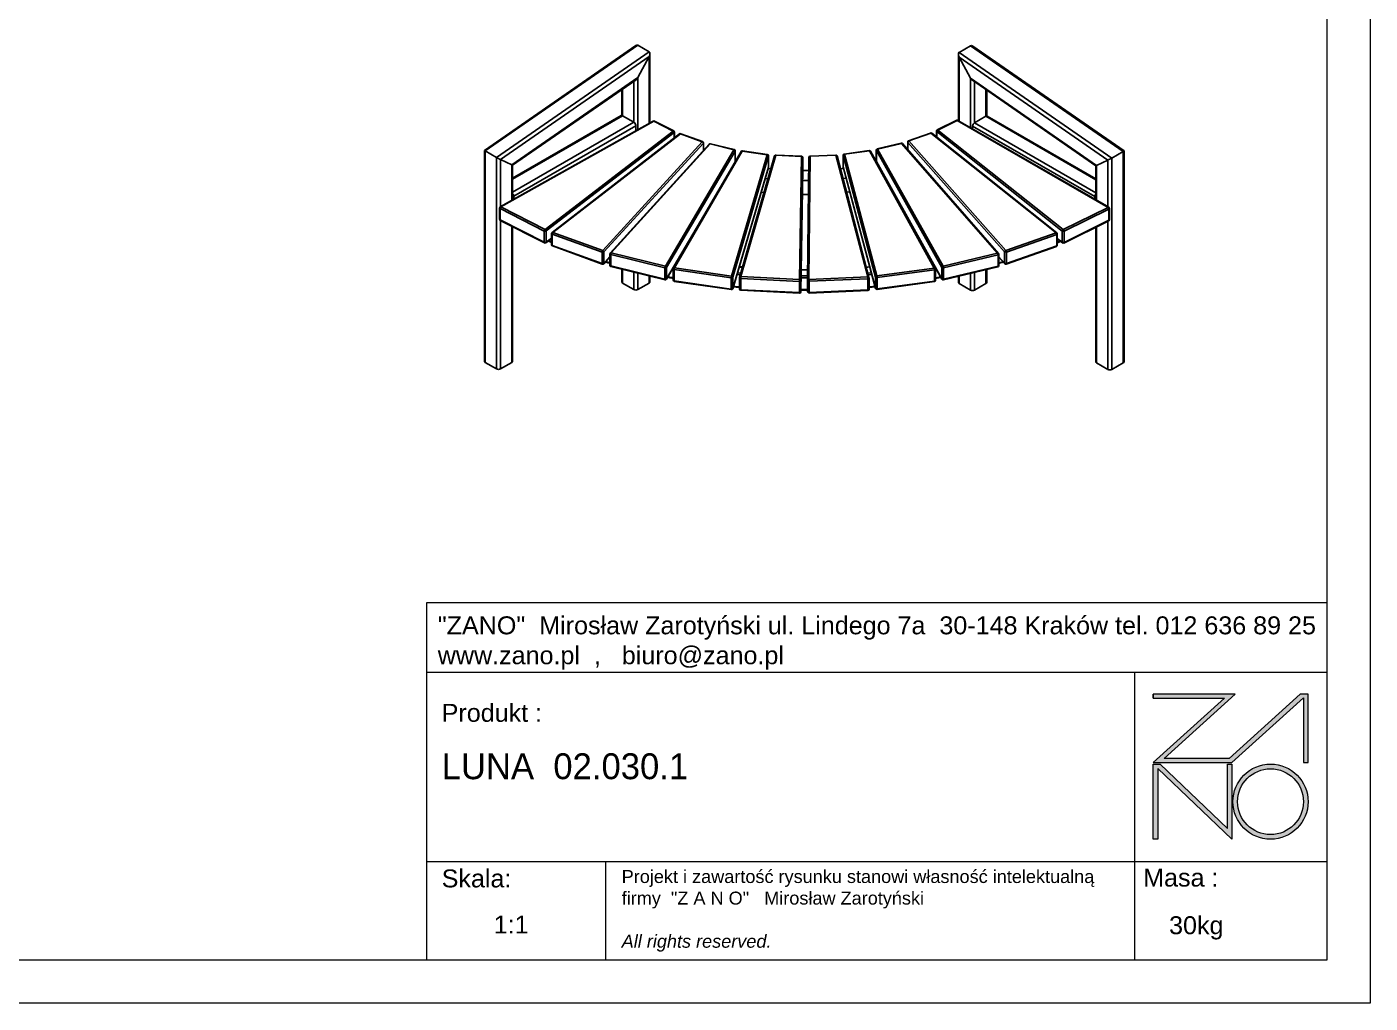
# Model space of a CAD drawing. Header units: millimetres. Extents: x -375 to 5565, y -767 to 3433.
# Drawn here: x 2454 to 5565, y -767 to 1496 of the extents above; entities that cross this region are included whole.
import ezdxf

# ---------------------------------------------------------------- set-up
doc = ezdxf.new("R2010")
doc.units = ezdxf.units.MM
doc.layers.add('tabelka', color=155, linetype='Continuous')

# ---------------------------------------------------------------- blocks, each defined once
blk = doc.blocks.new('zano')
at = {"layer": 'Defpoints', "lineweight": 5}
for points in [[(6270.2, 3716.2), (6270.2, 3707.4), (6434.8, 3707.4), (6270.2, 3558.4), (6452.4, 3558.4), (6617.9, 3708.2), (6617.9, 3558.4), (6628.6, 3558.4), (6628.6, 3716.2), (6610.7, 3716.2), (6446.1, 3567.2), (6295.4, 3567.2), (6459.9, 3716.2), (6270.2, 3716.2), (6270.2, 3707.4)], [(6270.2, 3554.4), (6286.2, 3554.4), (6441.7, 3405.6), (6441.7, 3554.4), (6452.4, 3554.4), (6452.4, 3380.5), (6281, 3544.6), (6281, 3380.5), (6270.2, 3380.5)]]:
    blk.add_hatch(color=251, dxfattribs=at).paths.add_polyline_path(points)
h = blk.add_hatch(color=251, dxfattribs=at)
h.paths.add_polyline_path([(6454.7, 3467.4, 1), (6628.6, 3467.4, 1)])
h.paths.add_polyline_path([(6617.9, 3467.4, -1), (6465.4, 3467.4, -1)], flags=16)
at = {"layer": 'Defpoints', "color": 251, "lineweight": 5}
blk.add_lwpolyline([(6434.8, 3707.4), (6270.2, 3558.4), (6452.4, 3558.4), (6617.9, 3708.2), (6617.9, 3558.4), (6628.6, 3558.4), (6628.6, 3716.2), (6610.7, 3716.2), (6446.1, 3567.2), (6295.4, 3567.2), (6459.9, 3716.2), (6270.2, 3716.2), (6270.2, 3707.4), (6432.1, 3707.4)], dxfattribs=at)
for points in [[(6270.2, 3716.2), (6270.2, 3707.4), (6434.8, 3707.4), (6270.2, 3558.4), (6452.4, 3558.4), (6617.9, 3708.2), (6617.9, 3558.4), (6628.6, 3558.4), (6628.6, 3716.2), (6610.7, 3716.2), (6446.1, 3567.2), (6295.4, 3567.2), (6459.9, 3716.2), (6270.2, 3716.2), (6270.2, 3707.4)], [(6270.2, 3554.4), (6286.2, 3554.4), (6441.7, 3405.6), (6441.7, 3554.4), (6452.4, 3554.4), (6452.4, 3380.5), (6281, 3544.6), (6281, 3380.5), (6270.2, 3380.5)]]:
    blk.add_lwpolyline(points, close=True, dxfattribs=at)
for radius in [87, 76.3]:
    blk.add_circle((6541.7, 3467.4), radius, dxfattribs=at)
blk = doc.blocks.new('TABELA')
at = {"layer": 'tabelka', "lineweight": 5}
for p, q in [((4587.4, 3929.4), (6672.4, 3929.4)), ((4587.4, 3767.6), (4587.4, 3929.4)), ((4587.4, 3929.4), (6672.4, 3929.4)), ((6226.5, 3767.6), (6226.5, 3329)), ((4587.4, 3329), (6672.4, 3329)), ((5001.6, 3329), (5001.6, 3100.4)), ((6226.5, 3329), (6226.5, 3100.4))]:
    blk.add_line(p, q, dxfattribs=at)
blk.add_lwpolyline([(4587.4, 3767.6), (6672.4, 3767.6), (6672.4, 3100.4), (4587.4, 3100.4)], close=True, dxfattribs=at)
blk.add_blockref('zano', (0, 0))
at = {"layer": 'tabelka', "lineweight": 5, "attachment_point": 1}
for s, insert, char_height, width in [('{\\fArial|b0|i0|c238|p34;"ZANO"  Mirosław Zarotyński ul. Lindego 7a  30-148 Kraków tel. 012 636 89 25\\Pwww.zano.pl  ,   biuro@zano.pl}', (4613, 3896.9), 41.595, 2040.38), ('{\\fArial|b0|i0|c238|p34;Produkt : }', (4622, 3694.1), 41.595, 265.273), ('{\\fCentury Gothic|b0|i0|c238|p34;LUNA  02.030.1 }', (4622, 3579.5), 60, 713.135), ('{\\fArial|b0|i0|c238|p34;Skala: }', (4622, 3310.3), 41.595, 191.675), ('{\\fArial|b0|i0|c238|p34;Masa :}', (6246.7, 3312.2), 41.595, 200.457), ('{\\fArial|b0|i0|c238|p34;1:1}', (4742.5, 3203.5), 41.595, 42.482), ('{\\fArial|b0|i0|c238|p34;30kg}', (6306.7, 3201.8), 41.595, 42.482)]:
    blk.add_mtext(s, dxfattribs=dict(at, insert=insert, char_height=char_height, width=width))
at = {"layer": 'tabelka', "color": 1, "lineweight": 5, "insert": (5038.9, 3308.9), "char_height": 30, "width": 1186.12, "attachment_point": 1}
blk.add_mtext('{\\fArial|b0|i0|c0|p34;Projekt i zawartość rysunku stanowi własność intelektualną firmy \\fArial|b0|i0|c238|p34; "Z A N O"   Mirosław Zarotyński\\fArial|b0|i1|c238|p34;\\P\\PAll rights reserved.}', dxfattribs=at)
blk = doc.blocks.new('izometria')
for p, q in [((110.8, -1225.1), (-239.8, -1468)), ((-238, -1469.3), (115.6, -1224.3)), ((-211.6, -1484.4), (141.9, -1239.5)), ((141.9, -1239.5), (115.6, -1224.3)), ((143.8, -1404.3), (143.8, -1243.8)), ((886.3, -1225.5), (860, -1240.7)), ((1213.6, -1485.6), (860, -1240.7)), ((1239.9, -1470.4), (886.3, -1225.5)), ((1241.8, -1469.2), (891.2, -1226.3)), ((-202.6, -1489.2), (141.9, -1250.5)), ((115.6, -1299.3), (141.9, -1250.5)), ((141.9, -1250.5), (141.9, -1405.4)), ((858.2, -1245), (858.2, -1398.9)), ((860, -1251.7), (886.3, -1300.4)), ((1204.5, -1490.3), (860, -1251.7)), ((860, -1251.7), (860, -1400)), ((-176.3, -1501.5), (115.6, -1299.3)), ((-174.4, -1502.2), (111.4, -1304.2)), ((115.6, -1299.3), (115.6, -1420.1)), ((1178.2, -1502.6), (886.3, -1300.4)), ((886.3, -1300.4), (886.3, -1415.2)), ((890.6, -1305.4), (1176.4, -1503.4)), ((78.4, -1327.1), (78.4, -1387)), ((80.2, -1325.8), (80.2, -1387.6)), ((106.6, -1307.6), (106.6, -1402.8)), ((895.4, -1308.7), (895.4, -1404)), ((921.7, -1326.9), (921.7, -1388.8)), ((923.6, -1388.2), (923.6, -1328.2)), ((77, -1387.3), (-174.4, -1532.5)), ((-174.4, -1534.6), (80.2, -1387.6)), ((80.2, -1387.6), (106.6, -1402.8)), ((854.2, -1398.2), (808.9, -1420.6)), ((855.5, -1398.4), (810.2, -1420.8)), ((1204.8, -1600.1), (855.5, -1398.4)), ((1206.3, -1599.9), (857, -1398.3)), ((895.4, -1404), (921.7, -1388.8)), ((1176.4, -1535.8), (921.7, -1388.8)), ((1176.4, -1533.6), (924.9, -1388.5)), ((151.3, -1400.1), (-203, -1598.8)), ((152.8, -1400.3), (-201.5, -1599)), ((-174.4, -1565), (106.6, -1402.8)), ((-171.8, -1573.9), (111.1, -1410.7)), ((-99.1, -1651.1), (197.5, -1423)), ((199.9, -1426.5), (-96.7, -1654.6)), ((212.4, -1429.6), (-83, -1658.2)), ((214.3, -1429.5), (-81.1, -1658.1)), ((111.1, -1410.7), (111.1, -1422.7)), ((197.5, -1423), (152.8, -1400.3)), ((198.9, -1422.8), (154.1, -1400.1)), ((199.9, -1439.3), (199.9, -1426.5)), ((200.5, -1438.8), (200.5, -1425.5)), ((264.7, -1447.9), (214.3, -1429.5)), ((265.7, -1447.6), (215.3, -1429.2)), ((793.5, -1427.7), (742.6, -1445.7)), ((794.5, -1428.1), (743.6, -1446.1)), ((1084.2, -1659.1), (794.5, -1428.1)), ((1086, -1659.2), (796.4, -1428.2)), ((807.2, -1423.2), (807.2, -1436.8)), ((1098.7, -1654.8), (807.8, -1424.3)), ((807.8, -1424.3), (807.8, -1437.3)), ((810.2, -1420.8), (1101.1, -1651.3)), ((1173.7, -1575.1), (890.9, -1411.8)), ((890.9, -1411.8), (890.9, -1417.8)), ((1176.4, -1566.2), (895.4, -1404)), ((34.3, -1700.2), (264.7, -1447.9)), ((267.4, -1451.2), (37, -1703.4)), ((280.8, -1453.3), (51.7, -1705.9)), ((283, -1452.8), (54, -1705.5)), ((267.4, -1468.1), (267.4, -1451.2)), ((267.7, -1467.7), (267.7, -1450.4)), ((337.8, -1466.4), (283, -1452.8)), ((338.6, -1465.9), (283.7, -1452.4)), ((725.4, -1451.4), (670.2, -1464.5)), ((726.1, -1451.8), (670.9, -1464.9)), ((948.8, -1706.4), (726.1, -1451.8)), ((951.1, -1706.8), (728.3, -1452.3)), ((740.6, -1448.5), (740.6, -1466.3)), ((965, -1703.4), (740.9, -1449.3)), ((740.9, -1449.3), (740.9, -1466.7)), ((743.6, -1446.1), (967.7, -1700.2)), ((-239.8, -1468), (-239.8, -1956.6)), ((-238, -1469.3), (-211.6, -1484.4)), ((-238, -1959.2), (-238, -1469.3)), ((-211.6, -1974.4), (-211.6, -1484.4)), ((-202.6, -1489.2), (-176.3, -1501.5)), ((-202.6, -1598.6), (-202.6, -1489.2)), ((179.5, -1736.5), (337.8, -1466.4)), ((340.7, -1469.4), (182.3, -1739.5)), ((354.7, -1470.5), (197.7, -1740.9)), ((357.3, -1469.5), (200.3, -1739.9)), ((332.7, -1759.1), (415.1, -1477.9)), ((418.1, -1480.6), (335.7, -1761.8)), ((340.7, -1494.5), (340.7, -1469.4)), ((340.8, -1494.3), (340.8, -1468.8)), ((432.3, -1480.9), (351.4, -1762.2)), ((435.2, -1479.2), (354.3, -1760.6)), ((415.1, -1477.9), (357.3, -1469.5)), ((415.5, -1477.4), (357.7, -1469)), ((418.1, -1506.5), (418.1, -1480.3)), ((418.1, -1480.6), (418.1, -1480.3)), ((418.1, -1506.8), (418.1, -1480.6)), ((494.6, -1482.2), (435.2, -1479.2)), ((494.7, -1481.7), (435.3, -1478.7)), ((490.3, -1767.4), (494.6, -1482.2)), ((497.6, -1484.7), (493.3, -1769.8)), ((497.6, -1510.8), (497.6, -1484.7)), ((508.9, -1769.3), (511.7, -1484.2)), ((514.7, -1481.7), (511.9, -1766.9)), ((574.1, -1478.7), (514.6, -1481.2)), ((574.2, -1479.2), (514.7, -1481.7)), ((648.1, -1761.2), (574.2, -1479.2)), ((651, -1762.9), (577.1, -1480.9)), ((591, -1479.4), (591, -1505.5)), ((591, -1479.4), (591, -1479.6)), ((666.4, -1761.5), (591, -1479.6)), ((591, -1479.6), (591, -1505.8)), ((651.6, -1468.5), (593.6, -1476.4)), ((652, -1469), (594, -1476.9)), ((594, -1476.9), (669.3, -1758.7)), ((802.2, -1740.7), (652, -1469)), ((804.9, -1741.7), (654.7, -1470)), ((667.9, -1467.4), (667.9, -1493.5)), ((819.7, -1739.3), (668.1, -1467.9)), ((668.1, -1467.9), (668.1, -1494)), ((670.9, -1464.9), (822.5, -1736.3)), ((1178.2, -1502.6), (1204.5, -1490.3)), ((1204.5, -1598.9), (1204.5, -1490.3)), ((1213.6, -1485.6), (1239.9, -1470.4)), ((1213.6, -1975.5), (1213.6, -1485.6)), ((1239.9, -1960.3), (1239.9, -1470.4)), ((1241.8, -1957.7), (1241.8, -1469.2)), ((-176.3, -1583.9), (-176.3, -1501.5)), ((-174.4, -1582.8), (-174.4, -1502.2)), ((335.6, -1788.5), (418, -1507.3)), ((335.7, -1787.9), (418.1, -1506.8)), ((423.6, -1510.9), (417.1, -1510.3)), ((418.1, -1506.5), (418.1, -1506.8)), ((493.3, -1796), (497.6, -1510.8)), ((591, -1505.8), (591, -1505.5)), ((591, -1505.8), (666.4, -1787.6)), ((591.1, -1506.3), (666.4, -1788.1)), ((668.1, -1494), (819.7, -1765.4)), ((668.1, -1494), (668.1, -1494.3)), ((683.2, -1521.7), (819.9, -1766.4)), ((1176.4, -1503.4), (1176.4, -1582.6)), ((1178.2, -1583.7), (1178.2, -1502.6)), ((-174.4, -1572.9), (-174, -1572.6)), ((-174, -1582.6), (-174, -1572.6)), ((-171.8, -1581.3), (-171.8, -1573.9)), ((407.9, -1565.5), (401.2, -1564.7)), ((1173.7, -1581.1), (1173.7, -1575.1)), ((1176, -1573.8), (1176, -1582.4)), ((1176.4, -1574), (1176, -1573.8)), ((-204.5, -1601.5), (-204.5, -1627.6)), ((-101, -1654.8), (-203.5, -1602.8)), ((-203.5, -1602.8), (-203.5, -1628.9)), ((-201.5, -1599), (-99.1, -1651.1)), ((182.3, -1765.6), (285.9, -1588.9)), ((1101.1, -1651.3), (1204.8, -1600.1)), ((1206.8, -1603.8), (1103, -1655)), ((1206.8, -1630), (1206.8, -1603.8)), ((1207.8, -1628.6), (1207.8, -1602.5)), ((-203.5, -1628.9), (-101, -1681)), ((-202.9, -1630.3), (-100.4, -1682.3)), ((-202.6, -1974.4), (-202.6, -1630.4)), ((-176.3, -1959.2), (-176.3, -1643.8)), ((-174.4, -1956.6), (-174.4, -1644.7)), ((182.1, -1766.6), (255.4, -1641.4)), ((1102.4, -1682.6), (1206.2, -1631.3)), ((1103, -1681.2), (1206.8, -1630)), ((1176.4, -1646), (1176.4, -1957.7)), ((1178.2, -1960.3), (1178.2, -1645.1)), ((1204.5, -1975.5), (1204.5, -1632.1)), ((-101, -1681), (-101, -1654.8)), ((-97.2, -1682), (-84.1, -1672)), ((-96.7, -1654.6), (-96.7, -1680.7)), ((-96.7, -1680.7), (-84.1, -1671.1)), ((-84.1, -1660.6), (-84.1, -1686.7)), ((32.7, -1704.1), (-82.7, -1662)), ((-82.7, -1662), (-82.7, -1688.2)), ((-81.1, -1658.1), (34.3, -1700.2)), ((967.7, -1700.2), (1084.2, -1659.1)), ((1085.7, -1663), (969.2, -1704.1)), ((1085.7, -1689.2), (1085.7, -1663)), ((1087.2, -1687.7), (1087.2, -1661.5)), ((1087.2, -1671.8), (1098.7, -1680.9)), ((1087.2, -1672.6), (1099.2, -1682.2)), ((1098.7, -1680.9), (1098.7, -1654.8)), ((1103, -1655), (1103, -1681.2)), ((-82.7, -1688.2), (32.7, -1730.2)), ((-82.1, -1689.5), (33.3, -1731.6)), ((32.7, -1730.2), (32.7, -1704.1)), ((37, -1703.4), (37, -1729.6)), ((51, -1707.9), (51, -1734.1)), ((178.3, -1740.5), (52.8, -1709.5)), ((52.8, -1709.5), (52.8, -1735.7)), ((54, -1705.5), (179.5, -1736.5)), ((822.5, -1736.3), (948.8, -1706.4)), ((950, -1710.4), (823.7, -1740.4)), ((950, -1736.6), (950, -1710.4)), ((951.8, -1735), (951.8, -1708.8)), ((965, -1729.6), (965, -1703.4)), ((968.7, -1731.6), (1085.2, -1690.5)), ((969.2, -1730.3), (1085.7, -1689.2)), ((969.2, -1704.1), (969.2, -1730.3)), ((36.5, -1730.8), (51, -1715)), ((37, -1729.6), (51, -1714.3)), ((41.4, -1725.5), (51, -1728.4)), ((52.8, -1735.7), (178.3, -1766.6)), ((53.2, -1737), (178.7, -1768)), ((178.3, -1766.6), (178.3, -1740.5)), ((182.3, -1739.5), (182.3, -1765.6)), ((200, -1735.9), (200.5, -1736)), ((200.3, -1739.9), (332.7, -1759.1)), ((202.3, -1732.1), (202.8, -1732.1)), ((210, -1718.9), (210.4, -1719)), ((210.7, -1718.5), (210.3, -1718.4)), ((358.3, -1738.2), (350.6, -1737.5)), ((652.9, -1737.5), (644.5, -1738.3)), ((669.3, -1758.7), (802.2, -1740.7)), ((793.2, -1718.5), (792.1, -1718.7)), ((799.7, -1732.4), (800.8, -1732.2)), ((801.9, -1736.3), (803, -1736.1)), ((819.7, -1765.4), (819.7, -1739.3)), ((823.2, -1767.8), (949.5, -1737.9)), ((823.7, -1766.5), (950, -1736.6)), ((823.7, -1740.4), (823.7, -1766.5)), ((951.8, -1714.6), (965, -1729.6)), ((951.8, -1715.3), (965.4, -1730.8)), ((951.8, -1728.7), (961.2, -1725.9)), ((78.4, -1743.2), (78.4, -1772.9)), ((80.2, -1743.6), (80.2, -1775.5)), ((106.6, -1750.1), (106.6, -1790.7)), ((115.6, -1752.4), (115.6, -1790.7)), ((141.9, -1758.9), (141.9, -1775.5)), ((143.8, -1772.9), (143.8, -1759.3)), ((197.3, -1742.4), (197.3, -1768.5)), ((332, -1763.2), (199.6, -1744)), ((199.6, -1744), (199.6, -1770.2)), ((199.6, -1770.2), (332, -1789.3)), ((199.9, -1771.5), (332.3, -1790.6)), ((332, -1789.3), (332, -1763.2)), ((335.7, -1761.8), (335.7, -1787.9)), ((345.2, -1755.8), (353, -1756.5)), ((346.4, -1751.7), (354.2, -1752.4)), ((351.3, -1763), (351.3, -1789.1)), ((490, -1771.6), (354, -1764.7)), ((354, -1764.7), (354, -1790.9)), ((354.3, -1760.6), (490.3, -1767.4)), ((490, -1797.7), (490, -1771.6)), ((493.3, -1769.8), (493.3, -1796)), ((493.8, -1758.8), (509, -1758.8)), ((493.8, -1763), (509, -1763)), ((508.9, -1795.5), (508.9, -1769.3)), ((511.9, -1766.9), (648.1, -1761.2)), ((648.3, -1765.4), (512.1, -1771.1)), ((512.1, -1771.1), (512.1, -1797.2)), ((648.3, -1752.6), (656.7, -1751.8)), ((648.3, -1791.5), (648.3, -1765.4)), ((649.4, -1756.7), (657.8, -1755.9)), ((651.1, -1789.8), (651.1, -1763.7)), ((666.4, -1787.6), (666.4, -1761.5)), ((669.7, -1790.3), (802.6, -1772.2)), ((802.9, -1744.8), (670, -1762.9)), ((670, -1762.9), (670, -1789)), ((670, -1789), (802.9, -1771)), ((802.9, -1771), (802.9, -1744.8)), ((805.2, -1769.3), (805.2, -1743.1)), ((858.2, -1759.5), (858.2, -1774)), ((860, -1759.1), (860, -1776.6)), ((886.3, -1752.9), (886.3, -1791.8)), ((895.4, -1750.7), (895.4, -1791.8)), ((921.7, -1744.5), (921.7, -1776.6)), ((923.6, -1774), (923.6, -1744)), ((80.2, -1775.5), (106.6, -1790.7)), ((115.6, -1790.7), (141.9, -1775.5)), ((354, -1790.9), (490, -1797.7)), ((354.1, -1792.1), (490.1, -1799)), ((493.3, -1790.7), (508.9, -1790.7)), ((493.3, -1792), (508.9, -1792)), ((512.1, -1797.2), (648.3, -1791.5)), ((512.1, -1798.5), (648.2, -1792.8)), ((651.1, -1785.5), (665.4, -1784.2)), ((860, -1776.6), (886.3, -1791.8)), ((895.4, -1791.8), (921.7, -1776.6)), ((-211.6, -1974.4), (-238, -1959.2)), ((-176.3, -1959.2), (-202.6, -1974.4)), ((1204.5, -1975.5), (1178.2, -1960.3)), ((1239.9, -1960.3), (1213.6, -1975.5))]:
    blk.add_line(p, q)
at = {"flags": 128}
for points in [[(283.7, -1452.4), (283.7, -1452.3), (283.5, -1452.4), (283.2, -1452.6), (283, -1452.8)], [(725.4, -1451.4), (725.5, -1451.4), (725.7, -1451.4), (725.9, -1451.6), (726.1, -1451.8)], [(338.6, -1465.9), (338.5, -1465.9), (338.3, -1465.9), (338.1, -1466.1), (337.8, -1466.4)], [(340.7, -1469.4), (340.8, -1469.1), (340.8, -1468.8)], [(357.7, -1469), (357.7, -1469), (357.5, -1469.1), (357.4, -1469.2), (357.3, -1469.5)], [(415.5, -1477.4), (415.5, -1477.4), (415.4, -1477.4), (415.3, -1477.6), (415.1, -1477.9)], [(435.3, -1478.7), (435.3, -1478.7), (435.2, -1478.8), (435.2, -1479), (435.2, -1479.2)], [(494.7, -1481.7), (494.7, -1481.7), (494.7, -1481.7), (494.6, -1481.9), (494.6, -1482.2)], [(593.6, -1476.4), (593.6, -1476.4), (593.7, -1476.5), (593.8, -1476.6), (594, -1476.9)], [(651.6, -1468.5), (651.7, -1468.5), (651.8, -1468.6), (651.9, -1468.7), (652, -1469)], [(667.9, -1467.4), (667.9, -1467.6), (668.1, -1467.9)], [(670.2, -1464.5), (670.3, -1464.4), (670.5, -1464.5), (670.7, -1464.7), (670.9, -1464.9)], [(418, -1507.3), (418, -1507.2), (418.1, -1506.8)], [(511.4, -1514.4), (508.7, -1514.4), (497.5, -1514.4)], [(592, -1509.7), (588.9, -1510.1), (584.9, -1510.5)], [(591, -1505.8), (591.1, -1506.2), (591.1, -1506.3)], [(668.1, -1494), (667.9, -1493.7), (667.9, -1493.5)], [(417.1, -1533.7), (411.2, -1533.1), (410.5, -1533)], [(511.2, -1537.5), (509, -1537.5), (497.2, -1537.5)], [(598.1, -1532.6), (592.8, -1533.1), (590.8, -1533.3)], [(510.9, -1570.1), (509, -1570.1), (496.7, -1570.2)], [(606.6, -1564.3), (606.6, -1564.3), (599.2, -1565.1)], [(-91.3, -1677.5), (-88.6, -1678.7), (-84.1, -1680.5)], [(1087.2, -1680.9), (1090.2, -1679.6), (1094, -1678)], [(-82.7, -1688.2), (-82.7, -1688.6), (-82.6, -1689), (-82.5, -1689.3), (-82.3, -1689.5), (-82.1, -1689.5)], [(1085.7, -1689.2), (1085.7, -1689.6), (1085.6, -1690), (1085.5, -1690.3), (1085.3, -1690.5), (1085.2, -1690.5)], [(32.7, -1730.2), (32.7, -1730.7), (32.8, -1731), (33, -1731.3), (33.2, -1731.5), (33.3, -1731.6)], [(52.8, -1735.7), (52.8, -1736.1), (52.9, -1736.5), (53, -1736.7), (53.1, -1736.9), (53.2, -1737)], [(350.4, -1738.1), (352.9, -1738.3), (358.1, -1738.8)], [(644.7, -1738.9), (648.4, -1738.5), (653.1, -1738.1)], [(792.4, -1719.2), (792.7, -1719.2), (793.5, -1719)], [(950, -1736.6), (949.9, -1737), (949.9, -1737.4), (949.8, -1737.6), (949.6, -1737.8), (949.5, -1737.9)], [(969.2, -1730.3), (969.2, -1730.7), (969.1, -1731.1), (969, -1731.4), (968.8, -1731.6), (968.7, -1731.6)], [(178.3, -1766.6), (178.3, -1767.1), (178.4, -1767.5), (178.5, -1767.7), (178.6, -1767.9), (178.7, -1768)], [(185.4, -1760.9), (195, -1762.7), (197.3, -1763.2)], [(197.3, -1742.4), (197.3, -1742.5), (197.4, -1742.9), (197.7, -1743.2), (198, -1743.5), (198.5, -1743.7), (199, -1743.9), (199.6, -1744)], [(199.6, -1770.2), (199, -1770.1), (198.5, -1769.9), (198, -1769.6), (197.7, -1769.3), (197.4, -1769), (197.3, -1768.7), (197.3, -1768.5)], [(199.6, -1770.2), (199.6, -1770.6), (199.6, -1771), (199.7, -1771.3), (199.8, -1771.4), (199.9, -1771.5)], [(351.3, -1763), (351.3, -1763.1), (351.4, -1763.4), (351.6, -1763.8), (351.9, -1764.1), (352.3, -1764.3), (352.8, -1764.5), (353.4, -1764.7), (354, -1764.7)], [(493.3, -1769.8), (493.2, -1770.2), (493, -1770.5), (492.7, -1770.8), (492.3, -1771.1), (491.8, -1771.3), (491.2, -1771.5), (490.6, -1771.5), (490, -1771.6)], [(494, -1744.9), (500.6, -1745), (509.2, -1744.9)], [(508.9, -1769.3), (509, -1769.7), (509.2, -1770), (509.5, -1770.3), (509.9, -1770.6), (510.4, -1770.8), (510.9, -1771), (511.5, -1771.1), (512.1, -1771.1)], [(651.1, -1763.7), (651.1, -1763.8), (651, -1764.1), (650.8, -1764.4), (650.4, -1764.7), (650, -1765), (649.5, -1765.2), (648.9, -1765.3), (648.3, -1765.4)], [(802.9, -1771), (802.9, -1771.4), (802.9, -1771.8), (802.8, -1772), (802.7, -1772.2), (802.6, -1772.2)], [(805.2, -1743.1), (805.2, -1743.3), (805.1, -1743.7), (804.8, -1744), (804.5, -1744.3), (804, -1744.5), (803.5, -1744.7), (802.9, -1744.8)], [(802.9, -1771), (803.5, -1770.8), (804, -1770.7), (804.5, -1770.4), (804.8, -1770.1), (805.1, -1769.8), (805.2, -1769.5), (805.2, -1769.3)], [(805.2, -1763.4), (806.3, -1763.2), (817, -1761.2)], [(823.7, -1766.5), (823.7, -1767), (823.6, -1767.3), (823.5, -1767.6), (823.4, -1767.8), (823.2, -1767.8)], [(332, -1789.3), (332, -1789.8), (332.1, -1790.1), (332.1, -1790.4), (332.2, -1790.6), (332.3, -1790.6)], [(335.6, -1788.5), (335.6, -1788.4), (335.7, -1787.9)], [(337.3, -1782.8), (341.2, -1783.2), (351.3, -1784.1)], [(354, -1790.9), (353.4, -1790.8), (352.8, -1790.7), (352.3, -1790.5), (351.9, -1790.2), (351.6, -1789.9), (351.4, -1789.6), (351.3, -1789.2), (351.3, -1789.1)], [(490, -1797.7), (490.6, -1797.7), (491.2, -1797.6), (491.8, -1797.5), (492.3, -1797.2), (492.7, -1797), (493, -1796.7), (493.2, -1796.3), (493.3, -1796)], [(512.1, -1797.2), (511.5, -1797.2), (510.9, -1797.1), (510.4, -1796.9), (509.9, -1796.7), (509.5, -1796.5), (509.2, -1796.2), (509, -1795.8), (508.9, -1795.5)], [(648.3, -1791.5), (648.9, -1791.4), (649.5, -1791.3), (650, -1791.1), (650.4, -1790.9), (650.8, -1790.6), (651, -1790.2), (651.1, -1789.9), (651.1, -1789.8)], [(651.1, -1784.3), (660, -1783.5), (665.1, -1783)], [(666.4, -1787.6), (666.4, -1788.1), (666.4, -1788.1)], [(670, -1789), (670, -1789.5), (670, -1789.8), (669.9, -1790.1), (669.8, -1790.2), (669.7, -1790.3)]]:
    blk.add_lwpolyline(points, dxfattribs=at)
for centre, radius, start, end in [((78.4, -1390.2), 3.22, 54.3824, 114.307), ((152.8, -1402.7), 3, 63.057, 119.2884), ((151.9, -1401.5), 1.48, 53.5116, 113.513), ((153.6, -1401.3), 1.37, 69.1808, 129.5972), ((855.5, -1400.9), 3, 60.0027, 116.2759), ((854.7, -1399.4), 1.34, 49.4476, 110.0331), ((856.4, -1399.6), 1.51, 65.6927, 125.6174), ((923.6, -1391.4), 3.22, 65.6924, 125.6181), ((101.3, -1411.1), 9.84, 2.6058, 57.3942), ((198.4, -1424.1), 1.37, 69.1799, 129.5967), ((195.8, -1426.8), 4.13, 3.6577, 65.3607), ((197.5, -1425.5), 3, 0, 63.057), ((199.2, -1425.4), 1.32, 303.0114, 356.9391), ((214.3, -1432), 3, 69.9775, 127.7327), ((213.4, -1431.1), 1.76, 60.9554, 123.848), ((215.1, -1430.2), 1.04, 78.1303, 141.3936), ((794.5, -1430.5), 3, 51.4279, 109.4379), ((793.7, -1428.7), 1.01, 37.3833, 101.0033), ((795.3, -1429.7), 1.83, 56.0545, 117.5712), ((810.2, -1423.2), 3, 116.2759, 180), ((808.5, -1423.2), 1.31, 182.8089, 236.0456), ((811.9, -1424.5), 4.09, 113.867, 176.2348), ((809.3, -1421.8), 1.34, 49.4477, 110.033), ((900.7, -1412.2), 9.84, 122.6055, 177.3944), ((265.5, -1448.6), 1.04, 78.1311, 141.3948), ((263.7, -1451.5), 3.72, 4.7982, 73.5404), ((264.7, -1450.4), 3, 360, 69.9775), ((266.5, -1450.3), 1.19, 315.0593, 358.5347), ((283, -1455.3), 3, 76.127, 137.8066), ((282.2, -1454.7), 2.08, 68.0466, 134.0865), ((726.1, -1454.3), 3, 41.1865, 103.3443), ((726.9, -1453.8), 2.11, 44.9572, 111.3251), ((743.6, -1448.5), 3, 109.4379, 180), ((741.8, -1448.5), 1.17, 181.3008, 223.8246), ((744.6, -1449.6), 3.69, 105.7523, 175.1065), ((742.8, -1446.7), 1.01, 37.3841, 101.0024), ((337.3, -1469.7), 3.38, 5.736, 81.0652), ((337.8, -1468.8), 3, 0, 76.127), ((357.3, -1472), 3, 81.772, 149.8681), ((356.6, -1471.8), 2.38, 74.5492, 145.4229), ((415, -1481), 3.08, 6.3135, 88.1007), ((415.1, -1480.3), 3, 360, 81.772), ((435.2, -1481.7), 3, 87.1306, 163.9584), ((434.7, -1481.7), 2.55, 78.972, 159.7083), ((494.8, -1485), 2.78, 6.3674, 94.8192), ((494.6, -1484.7), 3, 0, 87.1306), ((514.7, -1484.2), 3, 92.3914, 179.4379), ((514.5, -1484.5), 2.76, 84.5829, 173.6588), ((513.8, -1481.6), 0.898, 354.6415, 31.1033), ((574.2, -1481.7), 3, 14.6802, 92.3914), ((573.3, -1479.2), 0.898, 354.6346, 31.1073), ((574.6, -1481.9), 2.65, 20.5529, 99.0383), ((594, -1479.4), 3, 97.7336, 180), ((594, -1480), 3.05, 91.2801, 173.6573), ((652, -1471.5), 3, 28.935, 97.7336), ((652.7, -1471.4), 2.41, 33.4698, 104.8974), ((670.9, -1467.4), 3, 103.3443, 180), ((671.4, -1468.2), 3.36, 98.28, 174.1942), ((415.1, -1506.5), 3, 343.6701, 0), ((594, -1505.5), 3, 180, 194.9709), ((670.9, -1493.5), 3, 180, 191.5482), ((-181.7, -1574.4), 9.9, 2.6965, 43.0312), ((-178.4, -1572.8), 4.41, 1.6405, 24.2716), ((1183.6, -1575.5), 9.9, 136.9695, 177.3031), ((1180.4, -1573.9), 4.42, 155.7524, 178.3373), ((-201.5, -1601.5), 3, 119.2884, 180), ((-203, -1601.3), 1.56, 186.0867, 250.0235), ((-198.6, -1602.9), 4.89, 126.4188, 177.8479), ((-202.4, -1600.2), 1.48, 53.5163, 113.5098), ((1205.7, -1601.3), 1.51, 65.6927, 125.6174), ((1201.8, -1604), 4.96, 2.0549, 52.6934), ((1204.8, -1602.5), 3, 0, 60.0027), ((1206.3, -1602.3), 1.58, 289.272, 353.5558), ((-201.5, -1627.6), 3, 180, 243.057), ((-203, -1627.5), 1.51, 184.9935, 251.1167), ((-202.1, -1629.1), 1.39, 171.3786, 237.3922), ((1204.8, -1628.6), 3, 296.2759, 0), ((1205.4, -1630.2), 1.37, 302.3573, 8.9425), ((1206.3, -1628.5), 1.54, 288.1603, 354.6675), ((-96.2, -1655), 4.89, 126.4193, 177.8474), ((-99.1, -1650.8), 4.51, 244.2784, 302.5135), ((-100.8, -1654.8), 4.13, 3.6585, 65.3599), ((-81.1, -1660.6), 3, 127.7327, 180), ((-82.3, -1660.2), 1.83, 190.011, 257.3556), ((-82, -1659.7), 1.76, 60.9523, 123.8497), ((-76.8, -1662.1), 5.88, 136.6585, 178.8401), ((1085, -1660.7), 1.83, 56.0537, 117.5722), ((1079.7, -1663.1), 6, 1.0828, 42.3644), ((1085.3, -1661.2), 1.85, 282.0455, 349.6209), ((1084.2, -1661.5), 3, 0, 51.4279), ((1102.7, -1655), 4.09, 113.8666, 176.2347), ((1101.1, -1651), 4.5, 236.9431, 295.3051), ((1098.1, -1655.2), 4.96, 2.0546, 52.6936), ((-99.7, -1681.2), 1.39, 171.379, 237.3918), ((-99.1, -1676.9), 4.51, 244.2784, 302.5135), ((-99.1, -1679.7), 3, 243.057, 246.5662), ((-99.1, -1679.7), 3, 246.5662, 307.5558), ((-98.3, -1680.8), 1.62, 310.1507, 3.6824), ((-81.1, -1686.7), 3, 180, 249.9775), ((-82.4, -1686.4), 1.77, 188.7561, 258.6106), ((38.6, -1704.2), 5.88, 136.658, 178.8397), ((34.3, -1700.1), 4.27, 248.481, 309.0672), ((33.3, -1703.7), 3.72, 4.7982, 73.5405), ((54, -1707.9), 3, 137.8066, 180), ((52.9, -1707.5), 2.01, 191.858, 265.7782), ((53.2, -1707.4), 2.08, 68.0483, 134.0852), ((60.5, -1709.6), 7.72, 147.9034, 179.5466), ((949.6, -1708.3), 2.11, 44.954, 111.3287), ((942, -1710.5), 7.97, 0.4059, 31.0304), ((949.8, -1708.4), 2.04, 273.7114, 347.7676), ((948.8, -1708.8), 3, 0, 41.1865), ((968.7, -1703.8), 3.69, 105.7523, 175.1063), ((967.7, -1700.2), 4.24, 230.2731, 291.1798), ((963.2, -1704.2), 6, 1.0831, 42.3644), ((1084.2, -1687.7), 3, 289.4379, 292.6794), ((1084.2, -1687.7), 3, 292.6794, 0), ((1085.4, -1687.4), 1.79, 280.7845, 350.882), ((1101.1, -1677.1), 4.5, 236.9431, 295.3051), ((1100.3, -1681), 1.63, 176.4963, 229.2408), ((1101.1, -1679.9), 3, 231.6077, 296.2759), ((1101.7, -1681.4), 1.37, 302.3606, 8.9393), ((34.3, -1726.3), 4.27, 248.481, 309.0672), ((34.3, -1728.8), 3, 249.9775, 253.0714), ((34.3, -1728.8), 3, 253.0714, 317.5944), ((35.2, -1729.6), 1.77, 318.7538, 1.5616), ((54, -1734.1), 3, 180, 256.127), ((52.9, -1733.6), 2.01, 191.858, 265.7782), ((186, -1740.6), 7.72, 147.9045, 179.5465), ((179.5, -1736.9), 3.85, 251.8612, 317.057), ((178.9, -1739.8), 3.38, 5.7364, 81.0655), ((200.3, -1742.4), 3, 149.8681, 180), ((199.7, -1742.2), 2.38, 74.548, 145.4244), ((211.7, -1744.1), 12.2, 160.0627, 179.9163), ((802.8, -1743), 2.41, 33.4704, 104.8975), ((790, -1744.8), 12.9, 0.0643, 18.7991), ((802.2, -1743.1), 3, 0, 28.935), ((823, -1739.6), 3.36, 98.2804, 174.1937), ((822.5, -1736.8), 3.81, 222.1352, 287.871), ((815.7, -1740.4), 7.97, 0.4062, 31.0295), ((948.8, -1735), 3, 283.3443, 286.2572), ((948.8, -1735), 3, 286.2572, 0), ((949.8, -1734.5), 2.04, 273.7114, 347.7676), ((967.7, -1726.3), 4.24, 230.2731, 291.1798), ((966.8, -1729.6), 1.78, 178.5382, 220.3733), ((967.7, -1728.8), 3, 221.4022, 289.4379), ((81.6, -1772.6), 3.22, 185.6952, 245.6253), ((140.6, -1772.6), 3.22, 294.375, 354.3046), ((179.5, -1763), 3.85, 251.8612, 317.057), ((179.5, -1765.1), 3, 256.127, 258.9437), ((179.5, -1765.1), 3, 258.9437, 329.6156), ((180.4, -1765.6), 1.87, 329.8278, 0.631), ((200.3, -1768.5), 3, 180, 261.772), ((344.2, -1763.2), 12.2, 160.0609, 179.918), ((332.9, -1760), 3.34, 254.4707, 326.8742), ((332.6, -1762.1), 3.08, 6.3147, 88.0994), ((354.3, -1763), 3, 163.9584, 180), ((353.8, -1763.1), 2.55, 78.9713, 159.7089), ((387.6, -1764.7), 33.6, 172.8776, 180.0089), ((523.6, -1771.5), 33.6, 172.8758, 180.0108), ((490.5, -1770.2), 2.78, 6.3677, 94.8189), ((511.7, -1769.6), 2.76, 84.5823, 173.6594), ((471.9, -1771.1), 40.3, 359.9894, 5.9438), ((608.1, -1765.4), 40.2, 359.9883, 5.945), ((648.5, -1763.8), 2.65, 20.5521, 99.0391), ((648.1, -1763.7), 3, 0, 14.6802), ((669.4, -1761.8), 3.05, 91.2795, 173.6579), ((669.2, -1759.7), 3.29, 212.1303, 285.3284), ((657.2, -1762.9), 12.9, 0.0642, 18.7985), ((802.2, -1769.3), 3, 277.7336, 280.4389), ((802.2, -1769.3), 3, 280.4389, 0), ((822.5, -1762.9), 3.81, 222.1352, 287.871), ((821.6, -1765.5), 1.88, 179.4156, 209.0377), ((822.5, -1764.9), 3, 209.1912, 283.3443), ((111.1, -1781.9), 9.84, 242.6098, 297.3902), ((332.9, -1786.1), 3.34, 254.4707, 326.8742), ((332.7, -1787.6), 3, 261.772, 264.4233), ((332.7, -1787.6), 3, 264.4233, 343.6701), ((354.3, -1789.1), 3, 180, 267.1306), ((357, -1791.3), 2.99, 172.618, 197.2167), ((493, -1798.1), 2.99, 172.6158, 197.2189), ((490.3, -1796), 3, 267.1306, 269.7114), ((490.3, -1796), 3, 269.7114, 359.1339), ((511.9, -1795.5), 3, 180, 272.3914), ((508.6, -1797.6), 3.53, 345.5049, 6.2715), ((644.8, -1791.9), 3.53, 345.5105, 6.2686), ((648.1, -1789.8), 3, 272.3914, 274.9896), ((648.1, -1789.8), 3, 274.9896, 0), ((669.2, -1785.8), 3.29, 212.1303, 285.3284), ((669.3, -1787.3), 3, 194.9709, 277.7336), ((861.4, -1773.7), 3.22, 185.6947, 245.6254), ((890.9, -1783.1), 9.84, 242.6097, 297.3903), ((920.4, -1773.7), 3.22, 294.3747, 354.3052), ((-236.6, -1956.2), 3.22, 185.6955, 245.6266), ((-177.6, -1956.2), 3.22, 294.375, 354.3046), ((1179.6, -1957.4), 3.22, 185.6944, 245.6257), ((1238.6, -1957.4), 3.22, 294.375, 354.3046), ((-207.1, -1965.6), 9.84, 242.6092, 297.3908), ((1209.1, -1966.8), 9.84, 242.6098, 297.3903)]:
    blk.add_arc(centre, radius, start, end)
for centre, major_axis, ratio, start_param, end_param in [((111.1, -1232.7), (4.42, 8.44), 0.54789, 6.260669, 7.0911), ((111.1, -1232.7), (4.42, 8.44), 0.54789, 6.260669, 7.0911), ((137.4, -1247.9), (4.42, 8.44), 0.54789, 4.689873, 6.260669), ((137.4, -1247.9), (4.42, 8.44), 0.54789, 4.689873, 6.260669), ((864.6, -1249), (-4.42, 8.44), 0.54789, 0.022516, 1.593313), ((864.6, -1249), (-4.42, 8.44), 0.54789, 0.022516, 1.593313), ((890.9, -1233.9), (-4.42, 8.44), 0.54789, 5.475271, 6.305702), ((890.9, -1233.9), (-4.42, 8.44), 0.54789, 5.475271, 6.305702), ((111.1, -1296.6), (4.42, 8.44), 0.54789, 3.949507, 4.689873), ((111.1, -1296.6), (4.42, 8.44), 0.54789, 3.949507, 4.689873), ((890.9, -1297.8), (-4.42, 8.44), 0.54789, 1.593313, 2.333678), ((890.9, -1297.8), (-4.42, 8.44), 0.54789, 1.593313, 2.333678), ((-233.4, -1471.4), (6.4, -3.35), 0.042997, 3.119076, 3.949507), ((-233.4, -1471.4), (6.4, -3.35), 0.042997, 3.119076, 3.949507), ((-207.1, -1486.6), (6.4, -3.35), 0.042997, 3.949507, 5.520303), ((-207.1, -1486.6), (6.4, -3.35), 0.042997, 3.949507, 5.520303), ((1209.1, -1487.7), (6.4, 3.35), 0.042997, 3.904475, 5.475271), ((1209.1, -1487.7), (6.4, 3.35), 0.042997, 3.904475, 5.475271), ((1235.4, -1472.5), (6.4, 3.35), 0.042997, 5.475271, 6.305702), ((1235.4, -1472.5), (6.4, 3.35), 0.042997, 5.475271, 6.305702), ((-180.8, -1498.9), (6.4, -3.35), 0.042997, 5.520303, 6.260669), ((-180.8, -1498.9), (6.4, -3.35), 0.042997, 5.520303, 6.260669), ((1182.8, -1500), (6.4, 3.35), 0.042997, 3.164109, 3.904475), ((1182.8, -1500), (6.4, 3.35), 0.042997, 3.164109, 3.904475)]:
    blk.add_ellipse(centre, major_axis=major_axis, ratio=ratio, start_param=start_param, end_param=end_param)
for points, knots in [([(-92.2, -1678.2), (-90.6, -1678.9), (-87.9, -1680), (-85.2, -1681.2), (-84.1, -1681.6)], [0, 0, 0, 0, 0.598268, 1, 1, 1, 1]), ([(1087.2, -1682), (1087.8, -1681.7), (1090.4, -1680.7), (1092.9, -1679.6), (1094.8, -1678.7)], [0, 0, 0, 0, 0.253906, 1, 1, 1, 1]), ([(40.5, -1726.4), (43.1, -1727.2), (46.5, -1728.3), (50, -1729.3), (51, -1729.5)], [0, 0, 0, 0, 0.737694, 1, 1, 1, 1]), ([(951.8, -1729.9), (952.3, -1729.7), (955.7, -1728.8), (959.1, -1727.7), (962, -1726.8)], [0, 0, 0, 0, 0.144671, 1, 1, 1, 1]), ([(184.7, -1762), (188.3, -1762.7), (192.5, -1763.5), (196.7, -1764.3), (197.3, -1764.4)], [0, 0, 0, 0, 0.850776, 1, 1, 1, 1]), ([(509.2, -1744.4), (506, -1744.4), (500.9, -1744.4), (495.9, -1744.4), (494, -1744.4)], [0, 0, 0, 0, 0.6354532, 1, 1, 1, 1]), ([(805.2, -1764.7), (805.5, -1764.6), (809.6, -1763.9), (813.7, -1763.1), (817.6, -1762.3)], [0, 0, 0, 0, 0.054059, 1, 1, 1, 1]), ([(336.9, -1784), (341.4, -1784.5), (346.2, -1785), (351, -1785.4), (351.3, -1785.4)], [0, 0, 0, 0, 0.9475, 1, 1, 1, 1])]:
    blk.add_open_spline(points, degree=3, knots=knots)

msp = doc.modelspace()

# ---------------------------------------------------------------- linework, layer by layer
at = {"layer": 'tabelka', "lineweight": 5}
for points in [[(-375.12, 3432.93), (5564.88, 3432.93), (5564.88, -767.07), (-375.12, -767.07)], [(-275.12, 3332.93), (5464.88, 3332.93), (5464.88, -667.07), (-275.12, -667.07)]]:
    msp.add_lwpolyline(points, close=True, dxfattribs=at)

# ---------------------------------------------------------------- block references
for name, p in [('izometria', (3753.18, 2677.41)), ('TABELA', (-1207.5, -3767.47))]:
    msp.add_blockref(name, p)

doc.saveas('drawing.dxf')
